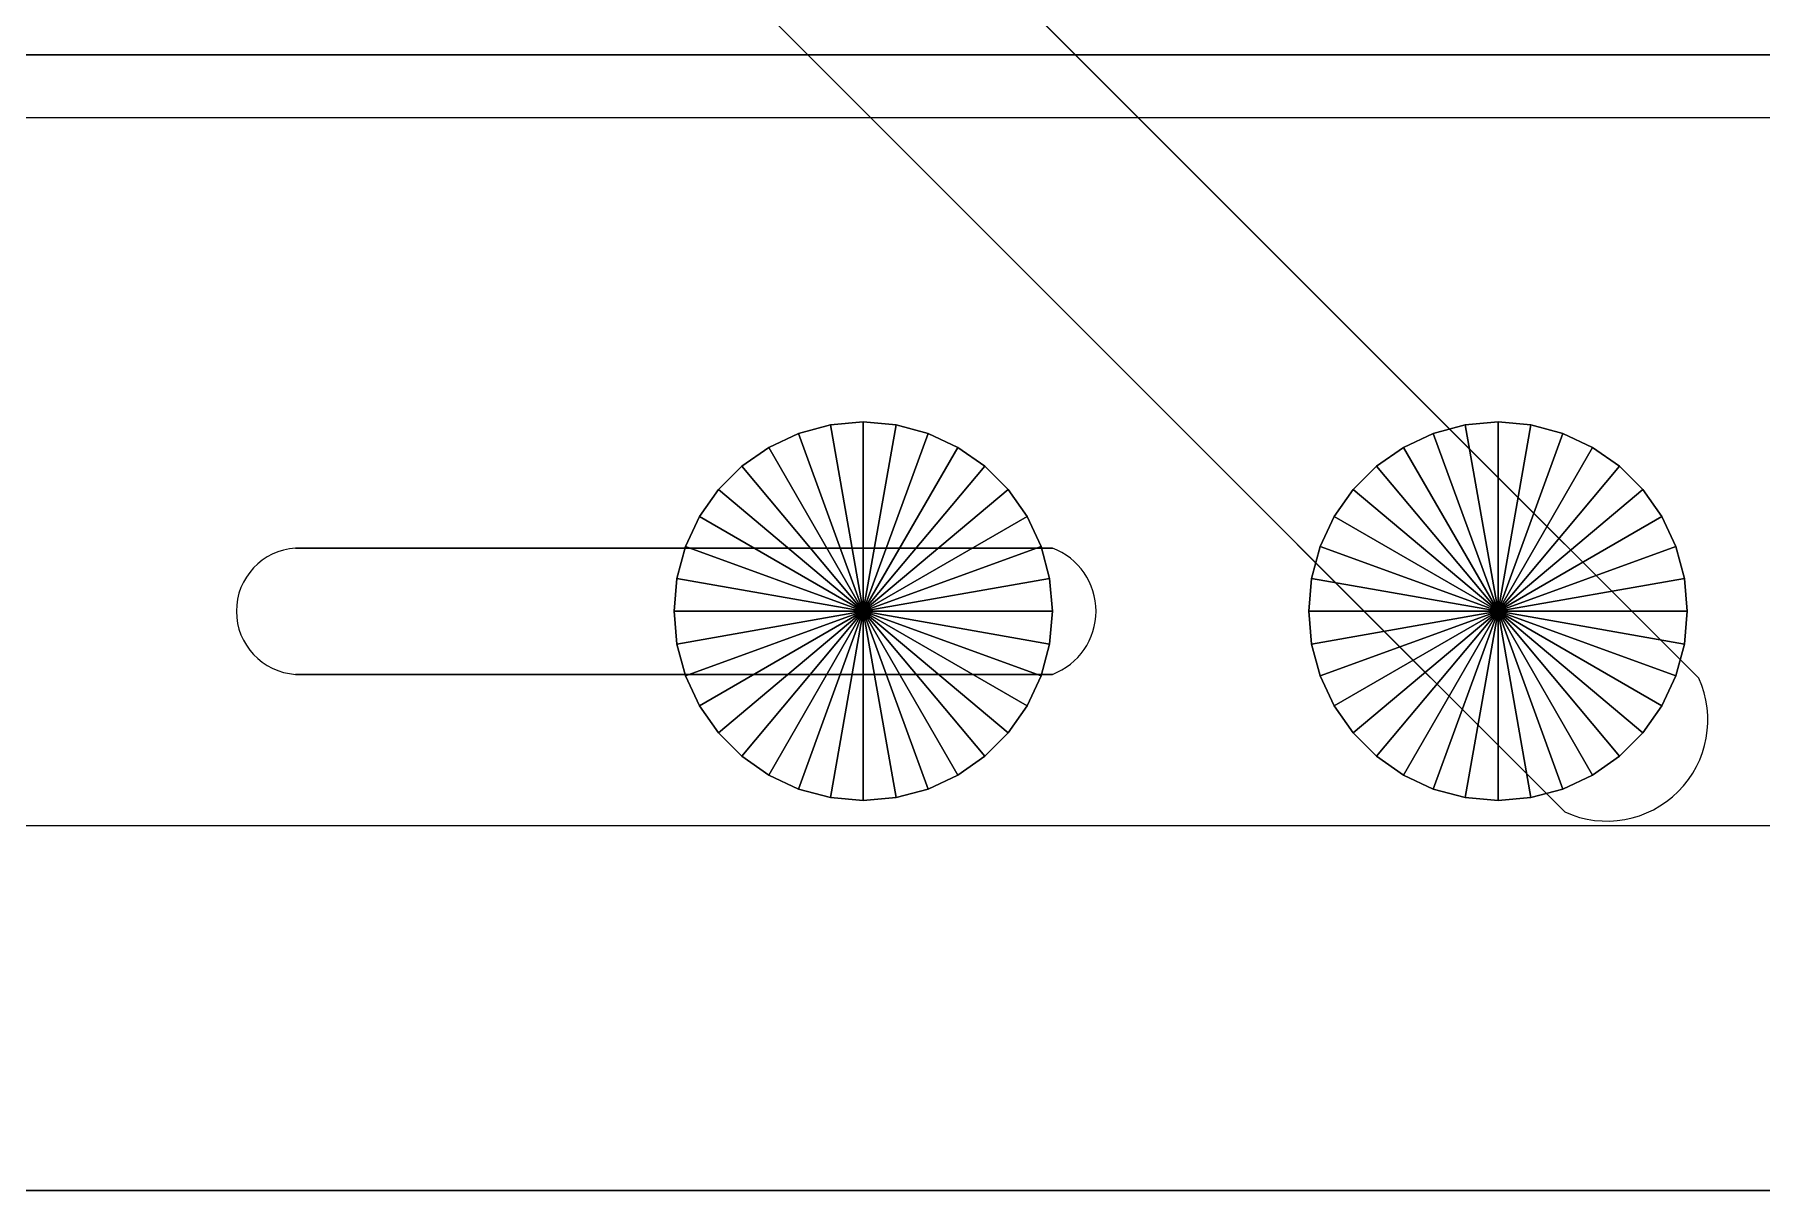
# Model space of a CAD drawing. Header units: inches. Extents: x -7543 to -822, y 102837 to 190349.
# Drawn here: x -833.713533 to -833.710055, y 102837.128684 to 102837.131011 of the extents above; entities that cross this region are included whole.
import ezdxf

# ---------------------------------------------------------------- set-up
doc = ezdxf.new("R2010")
doc.units = ezdxf.units.IN
doc.header["$MEASUREMENT"] = 0
doc.layers.add('ICOL', color=55, linetype='Continuous', lineweight=25)
doc.layers.add('TEFRİŞ', color=7, linetype='Continuous', lineweight=25, true_color=0x78462c)

msp = doc.modelspace()

# ---------------------------------------------------------------- linework, layer by layer
at = {"layer": 'ICOL'}
msp.add_line((-833.7362611954874, 102837.129418681), (-833.6672611994156, 102837.129418681), dxfattribs=at)
at = {"layer": 'TEFRİŞ'}
msp.add_line((-833.7076137958289, 102837.1308429998, -0.004190999999999999), (-833.7135497958288, 102837.1308429998, -0.004190999999999999), dxfattribs=at)
for centre, radius, start, end in [((-833.7129988951997, 102837.1298499999, 0.0007620000000000005), 0.0001272455105001902, 93.55976462514752, 266.4402353748525), ((-833.7115308446253, 102837.1298499999, 0.0007620000000000005), 0.0001357854441317281, 290.7234838992994, 69.27651610070058), ((-833.710366724552, 102837.1296309286, 0.0005079999999999999), 0.0002033753728859917, 245.4898187051874, 24.51018132442281)]:
    msp.add_arc(centre, radius, start, end, dxfattribs=at)
for points in [[(-833.7105408958289, 102837.1300744999, 0.00127), (-833.7103612958289, 102837.1298948999, 0.000889), (-833.7131900758288, 102837.1327236799, 0.000889), (-833.7131900758288, 102837.1327236799, 0.00127)], [(-833.7108102958289, 102837.1298050999, 0.00127), (-833.7106306958289, 102837.1296254999, 0.000889), (-833.7134594758289, 102837.1324542799, 0.000889), (-833.7134594758289, 102837.1324542799, 0.00127)], [(-833.7135497958288, 102837.1309699999, -0.004190999999999999), (-833.7076137958289, 102837.1309699999, -0.004190999999999999), (-833.7076137958289, 102837.1309699999, -0.000127000000000001), (-833.7135497958288, 102837.1309699999, -0.000127000000000001)], [(-833.7103612958289, 102837.1298948999, 0.000889), (-833.7107204958289, 102837.1302541199, 0.000889), (-833.7107204958289, 102837.1302541199, 0.0005079999999999999), (-833.7101816758288, 102837.1297152999, 0.0005079999999999999)], [(-833.7119940958289, 102837.1302080199), (-833.7119299558289, 102837.1302252199), (-833.7119299558289, 102837.1302252199, 0.0005079999999999999), (-833.7119940958289, 102837.1302080199, 0.0005079999999999999)], [(-833.7118637958289, 102837.1298499999), (-833.7119940958289, 102837.1302080199), (-833.7119299558289, 102837.1302252199), (-833.7118637958289, 102837.1298499999)], [(-833.7118637958289, 102837.1298499999, 0.0005079999999999999), (-833.7119940958289, 102837.1302080199, 0.0005079999999999999), (-833.7119299558289, 102837.1302252199, 0.0005079999999999999), (-833.7118637958289, 102837.1298499999, 0.0005079999999999999)], [(-833.7119299558289, 102837.1302252199), (-833.7118637958289, 102837.1302309999), (-833.7118637958289, 102837.1302309999, 0.0005079999999999999), (-833.7119299558289, 102837.1302252199, 0.0005079999999999999)], [(-833.7118637958289, 102837.1298499999), (-833.7119299558289, 102837.1302252199), (-833.7118637958289, 102837.1302309999), (-833.7118637958289, 102837.1298499999)], [(-833.7118637958289, 102837.1298499999, 0.0005079999999999999), (-833.7119299558289, 102837.1302252199, 0.0005079999999999999), (-833.7118637958289, 102837.1302309999, 0.0005079999999999999), (-833.7118637958289, 102837.1298499999, 0.0005079999999999999)], [(-833.7118637958289, 102837.1302309999), (-833.7117976358289, 102837.1302252199), (-833.7117976358289, 102837.1302252199, 0.0005079999999999999), (-833.7118637958289, 102837.1302309999, 0.0005079999999999999)], [(-833.7118637958289, 102837.1298499999), (-833.7118637958289, 102837.1302309999), (-833.7117976358289, 102837.1302252199), (-833.7118637958289, 102837.1298499999)], [(-833.7118637958289, 102837.1298499999, 0.0005079999999999999), (-833.7118637958289, 102837.1302309999, 0.0005079999999999999), (-833.7117976358289, 102837.1302252199, 0.0005079999999999999), (-833.7118637958289, 102837.1298499999, 0.0005079999999999999)], [(-833.7118637958289, 102837.1298499999), (-833.7117976358289, 102837.1302252199), (-833.7117334958289, 102837.1302080199), (-833.7118637958289, 102837.1298499999)], [(-833.7118637958289, 102837.1298499999, 0.0005079999999999999), (-833.7117976358289, 102837.1302252199, 0.0005079999999999999), (-833.7117334958289, 102837.1302080199, 0.0005079999999999999), (-833.7118637958289, 102837.1298499999, 0.0005079999999999999)], [(-833.7117976358289, 102837.1302252199), (-833.7117334958289, 102837.1302080199), (-833.7117334958289, 102837.1302080199, 0.0005079999999999999), (-833.7117976358289, 102837.1302252199, 0.0005079999999999999)], [(-833.710716095829, 102837.1302080199), (-833.7106519558289, 102837.1302252199), (-833.7106519558289, 102837.1302252199, 0.0005079999999999999), (-833.710716095829, 102837.1302080199, 0.0005079999999999999)], [(-833.7105857958289, 102837.1298499999), (-833.710716095829, 102837.1302080199), (-833.7106519558289, 102837.1302252199), (-833.7105857958289, 102837.1298499999)], [(-833.7105857958289, 102837.1298499999, 0.0005079999999999999), (-833.710716095829, 102837.1302080199, 0.0005079999999999999), (-833.7106519558289, 102837.1302252199, 0.0005079999999999999), (-833.7105857958289, 102837.1298499999, 0.0005079999999999999)], [(-833.7106519558289, 102837.1302252199), (-833.7105857958289, 102837.1302309999), (-833.7105857958289, 102837.1302309999, 0.0005079999999999999), (-833.7106519558289, 102837.1302252199, 0.0005079999999999999)], [(-833.7105857958289, 102837.1298499999), (-833.7106519558289, 102837.1302252199), (-833.7105857958289, 102837.1302309999), (-833.7105857958289, 102837.1298499999)], [(-833.7105857958289, 102837.1298499999, 0.0005079999999999999), (-833.7106519558289, 102837.1302252199, 0.0005079999999999999), (-833.7105857958289, 102837.1302309999, 0.0005079999999999999), (-833.7105857958289, 102837.1298499999, 0.0005079999999999999)], [(-833.7105857958289, 102837.1302309999), (-833.7105196358289, 102837.1302252199), (-833.7105196358289, 102837.1302252199, 0.0005079999999999999), (-833.7105857958289, 102837.1302309999, 0.0005079999999999999)], [(-833.7105857958289, 102837.1298499999), (-833.7105857958289, 102837.1302309999), (-833.7105196358289, 102837.1302252199), (-833.7105857958289, 102837.1298499999)], [(-833.7105857958289, 102837.1298499999, 0.0005079999999999999), (-833.7105857958289, 102837.1302309999, 0.0005079999999999999), (-833.7105196358289, 102837.1302252199, 0.0005079999999999999), (-833.7105857958289, 102837.1298499999, 0.0005079999999999999)], [(-833.7105857958289, 102837.1298499999), (-833.7105196358289, 102837.1302252199), (-833.7104554958289, 102837.1302080199), (-833.7105857958289, 102837.1298499999)], [(-833.7105857958289, 102837.1298499999, 0.0005079999999999999), (-833.7105196358289, 102837.1302252199, 0.0005079999999999999), (-833.7104554958289, 102837.1302080199, 0.0005079999999999999), (-833.7105857958289, 102837.1298499999, 0.0005079999999999999)], [(-833.7105196358289, 102837.1302252199), (-833.7104554958289, 102837.1302080199), (-833.7104554958289, 102837.1302080199, 0.0005079999999999999), (-833.7105196358289, 102837.1302252199, 0.0005079999999999999)], [(-833.7120542958289, 102837.1301799599), (-833.7119940958289, 102837.1302080199), (-833.7119940958289, 102837.1302080199, 0.0005079999999999999), (-833.7120542958289, 102837.1301799599, 0.0005079999999999999)], [(-833.7118637958289, 102837.1298499999), (-833.7120542958289, 102837.1301799599), (-833.7119940958289, 102837.1302080199), (-833.7118637958289, 102837.1298499999)], [(-833.7118637958289, 102837.1298499999, 0.0005079999999999999), (-833.7120542958289, 102837.1301799599, 0.0005079999999999999), (-833.7119940958289, 102837.1302080199, 0.0005079999999999999), (-833.7118637958289, 102837.1298499999, 0.0005079999999999999)], [(-833.7118637958289, 102837.1298499999), (-833.7117334958289, 102837.1302080199), (-833.7116732958289, 102837.1301799599), (-833.7118637958289, 102837.1298499999)], [(-833.7118637958289, 102837.1298499999, 0.0005079999999999999), (-833.7117334958289, 102837.1302080199, 0.0005079999999999999), (-833.7116732958289, 102837.1301799599, 0.0005079999999999999), (-833.7118637958289, 102837.1298499999, 0.0005079999999999999)], [(-833.7117334958289, 102837.1302080199), (-833.7116732958289, 102837.1301799599), (-833.7116732958289, 102837.1301799599, 0.0005079999999999999), (-833.7117334958289, 102837.1302080199, 0.0005079999999999999)], [(-833.7107762958289, 102837.1301799599), (-833.710716095829, 102837.1302080199), (-833.710716095829, 102837.1302080199, 0.0005079999999999999), (-833.7107762958289, 102837.1301799599, 0.0005079999999999999)], [(-833.7105857958289, 102837.1298499999), (-833.7107762958289, 102837.1301799599), (-833.710716095829, 102837.1302080199), (-833.7105857958289, 102837.1298499999)], [(-833.7105857958289, 102837.1298499999, 0.0005079999999999999), (-833.7107762958289, 102837.1301799599, 0.0005079999999999999), (-833.710716095829, 102837.1302080199, 0.0005079999999999999), (-833.7105857958289, 102837.1298499999, 0.0005079999999999999)], [(-833.7105857958289, 102837.1298499999), (-833.7104554958289, 102837.1302080199), (-833.7103952958289, 102837.1301799599), (-833.7105857958289, 102837.1298499999)], [(-833.7105857958289, 102837.1298499999, 0.0005079999999999999), (-833.7104554958289, 102837.1302080199, 0.0005079999999999999), (-833.7103952958289, 102837.1301799599, 0.0005079999999999999), (-833.7105857958289, 102837.1298499999, 0.0005079999999999999)], [(-833.7104554958289, 102837.1302080199), (-833.7103952958289, 102837.1301799599), (-833.7103952958289, 102837.1301799599, 0.0005079999999999999), (-833.7104554958289, 102837.1302080199, 0.0005079999999999999)], [(-833.7121086958289, 102837.1301418599), (-833.7120542958289, 102837.1301799599), (-833.7120542958289, 102837.1301799599, 0.0005079999999999999), (-833.7121086958289, 102837.1301418599, 0.0005079999999999999)], [(-833.7118637958289, 102837.1298499999), (-833.7121086958289, 102837.1301418599), (-833.7120542958289, 102837.1301799599), (-833.7118637958289, 102837.1298499999)], [(-833.7118637958289, 102837.1298499999, 0.0005079999999999999), (-833.7121086958289, 102837.1301418599, 0.0005079999999999999), (-833.7120542958289, 102837.1301799599, 0.0005079999999999999), (-833.7118637958289, 102837.1298499999, 0.0005079999999999999)], [(-833.7118637958289, 102837.1298499999), (-833.7116732958289, 102837.1301799599), (-833.7116188958289, 102837.1301418599), (-833.7118637958289, 102837.1298499999)], [(-833.7118637958289, 102837.1298499999, 0.0005079999999999999), (-833.7116732958289, 102837.1301799599, 0.0005079999999999999), (-833.7116188958289, 102837.1301418599, 0.0005079999999999999), (-833.7118637958289, 102837.1298499999, 0.0005079999999999999)], [(-833.7116732958289, 102837.1301799599), (-833.7116188958289, 102837.1301418599), (-833.7116188958289, 102837.1301418599, 0.0005079999999999999), (-833.7116732958289, 102837.1301799599, 0.0005079999999999999)], [(-833.7108306958289, 102837.1301418599), (-833.7107762958289, 102837.1301799599), (-833.7107762958289, 102837.1301799599, 0.0005079999999999999), (-833.7108306958289, 102837.1301418599, 0.0005079999999999999)], [(-833.7105857958289, 102837.1298499999), (-833.7108306958289, 102837.1301418599), (-833.7107762958289, 102837.1301799599), (-833.7105857958289, 102837.1298499999)], [(-833.7105857958289, 102837.1298499999, 0.0005079999999999999), (-833.7108306958289, 102837.1301418599, 0.0005079999999999999), (-833.7107762958289, 102837.1301799599, 0.0005079999999999999), (-833.7105857958289, 102837.1298499999, 0.0005079999999999999)], [(-833.7105857958289, 102837.1298499999), (-833.7103952958289, 102837.1301799599), (-833.710340895829, 102837.1301418599), (-833.7105857958289, 102837.1298499999)], [(-833.7105857958289, 102837.1298499999, 0.0005079999999999999), (-833.7103952958289, 102837.1301799599, 0.0005079999999999999), (-833.710340895829, 102837.1301418599, 0.0005079999999999999), (-833.7105857958289, 102837.1298499999, 0.0005079999999999999)], [(-833.7103952958289, 102837.1301799599), (-833.710340895829, 102837.1301418599), (-833.710340895829, 102837.1301418599, 0.0005079999999999999), (-833.7103952958289, 102837.1301799599, 0.0005079999999999999)], [(-833.7121556558288, 102837.1300948999), (-833.7121086958289, 102837.1301418599), (-833.7121086958289, 102837.1301418599, 0.0005079999999999999), (-833.7121556558288, 102837.1300948999, 0.0005079999999999999)], [(-833.7118637958289, 102837.1298499999), (-833.7121556558288, 102837.1300948999), (-833.7121086958289, 102837.1301418599), (-833.7118637958289, 102837.1298499999)], [(-833.7118637958289, 102837.1298499999, 0.0005079999999999999), (-833.7121556558288, 102837.1300948999, 0.0005079999999999999), (-833.7121086958289, 102837.1301418599, 0.0005079999999999999), (-833.7118637958289, 102837.1298499999, 0.0005079999999999999)], [(-833.7118637958289, 102837.1298499999), (-833.7116188958289, 102837.1301418599), (-833.7115719358289, 102837.1300948999), (-833.7118637958289, 102837.1298499999)], [(-833.7118637958289, 102837.1298499999, 0.0005079999999999999), (-833.7116188958289, 102837.1301418599, 0.0005079999999999999), (-833.7115719358289, 102837.1300948999, 0.0005079999999999999), (-833.7118637958289, 102837.1298499999, 0.0005079999999999999)], [(-833.7116188958289, 102837.1301418599), (-833.7115719358289, 102837.1300948999), (-833.7115719358289, 102837.1300948999, 0.0005079999999999999), (-833.7116188958289, 102837.1301418599, 0.0005079999999999999)], [(-833.7108776558289, 102837.1300948999), (-833.7108306958289, 102837.1301418599), (-833.7108306958289, 102837.1301418599, 0.0005079999999999999), (-833.7108776558289, 102837.1300948999, 0.0005079999999999999)], [(-833.7105857958289, 102837.1298499999), (-833.7108776558289, 102837.1300948999), (-833.7108306958289, 102837.1301418599), (-833.7105857958289, 102837.1298499999)], [(-833.7105857958289, 102837.1298499999, 0.0005079999999999999), (-833.7108776558289, 102837.1300948999, 0.0005079999999999999), (-833.7108306958289, 102837.1301418599, 0.0005079999999999999), (-833.7105857958289, 102837.1298499999, 0.0005079999999999999)], [(-833.7105857958289, 102837.1298499999), (-833.710340895829, 102837.1301418599), (-833.7102939358289, 102837.1300948999), (-833.7105857958289, 102837.1298499999)], [(-833.7105857958289, 102837.1298499999, 0.0005079999999999999), (-833.710340895829, 102837.1301418599, 0.0005079999999999999), (-833.7102939358289, 102837.1300948999, 0.0005079999999999999), (-833.7105857958289, 102837.1298499999, 0.0005079999999999999)], [(-833.710340895829, 102837.1301418599), (-833.7102939358289, 102837.1300948999), (-833.7102939358289, 102837.1300948999, 0.0005079999999999999), (-833.710340895829, 102837.1301418599, 0.0005079999999999999)], [(-833.7121937558289, 102837.1300404998), (-833.7121556558288, 102837.1300948999), (-833.7121556558288, 102837.1300948999, 0.0005079999999999999), (-833.7121937558289, 102837.1300404998, 0.0005079999999999999)], [(-833.7118637958289, 102837.1298499999), (-833.7121937558289, 102837.1300404998), (-833.7121556558288, 102837.1300948999), (-833.7118637958289, 102837.1298499999)], [(-833.7118637958289, 102837.1298499999, 0.0005079999999999999), (-833.7121937558289, 102837.1300404998, 0.0005079999999999999), (-833.7121556558288, 102837.1300948999, 0.0005079999999999999), (-833.7118637958289, 102837.1298499999, 0.0005079999999999999)], [(-833.7118637958289, 102837.1298499999), (-833.7115719358289, 102837.1300948999), (-833.711533835829, 102837.1300404998), (-833.7118637958289, 102837.1298499999)], [(-833.7118637958289, 102837.1298499999, 0.0005079999999999999), (-833.7115719358289, 102837.1300948999, 0.0005079999999999999), (-833.711533835829, 102837.1300404998, 0.0005079999999999999), (-833.7118637958289, 102837.1298499999, 0.0005079999999999999)], [(-833.7115719358289, 102837.1300948999), (-833.711533835829, 102837.1300404998), (-833.711533835829, 102837.1300404998, 0.0005079999999999999), (-833.7115719358289, 102837.1300948999, 0.0005079999999999999)], [(-833.7109157558289, 102837.1300404998), (-833.7108776558289, 102837.1300948999), (-833.7108776558289, 102837.1300948999, 0.0005079999999999999), (-833.7109157558289, 102837.1300404998, 0.0005079999999999999)], [(-833.7105857958289, 102837.1298499999), (-833.7109157558289, 102837.1300404998), (-833.7108776558289, 102837.1300948999), (-833.7105857958289, 102837.1298499999)], [(-833.7105857958289, 102837.1298499999, 0.0005079999999999999), (-833.7109157558289, 102837.1300404998, 0.0005079999999999999), (-833.7108776558289, 102837.1300948999, 0.0005079999999999999), (-833.7105857958289, 102837.1298499999, 0.0005079999999999999)], [(-833.7105857958289, 102837.1298499999), (-833.7102939358289, 102837.1300948999), (-833.7102558358289, 102837.1300404998), (-833.7105857958289, 102837.1298499999)], [(-833.7105857958289, 102837.1298499999, 0.0005079999999999999), (-833.7102939358289, 102837.1300948999, 0.0005079999999999999), (-833.7102558358289, 102837.1300404998, 0.0005079999999999999), (-833.7105857958289, 102837.1298499999, 0.0005079999999999999)], [(-833.7102939358289, 102837.1300948999), (-833.7102558358289, 102837.1300404998), (-833.7102558358289, 102837.1300404998, 0.0005079999999999999), (-833.7102939358289, 102837.1300948999, 0.0005079999999999999)], [(-833.7122218158289, 102837.1299802999), (-833.7121937558289, 102837.1300404998), (-833.7121937558289, 102837.1300404998, 0.0005079999999999999), (-833.7122218158289, 102837.1299802999, 0.0005079999999999999)], [(-833.7118637958289, 102837.1298499999), (-833.7122218158289, 102837.1299802999), (-833.7121937558289, 102837.1300404998), (-833.7118637958289, 102837.1298499999)], [(-833.7118637958289, 102837.1298499999, 0.0005079999999999999), (-833.7122218158289, 102837.1299802999, 0.0005079999999999999), (-833.7121937558289, 102837.1300404998, 0.0005079999999999999), (-833.7118637958289, 102837.1298499999, 0.0005079999999999999)], [(-833.7118637958289, 102837.1298499999), (-833.711533835829, 102837.1300404998), (-833.7115057758289, 102837.1299802999), (-833.7118637958289, 102837.1298499999)], [(-833.7118637958289, 102837.1298499999, 0.0005079999999999999), (-833.711533835829, 102837.1300404998, 0.0005079999999999999), (-833.7115057758289, 102837.1299802999, 0.0005079999999999999), (-833.7118637958289, 102837.1298499999, 0.0005079999999999999)], [(-833.711533835829, 102837.1300404998), (-833.7115057758289, 102837.1299802999), (-833.7115057758289, 102837.1299802999, 0.0005079999999999999), (-833.711533835829, 102837.1300404998, 0.0005079999999999999)], [(-833.7109438158288, 102837.1299802999), (-833.7109157558289, 102837.1300404998), (-833.7109157558289, 102837.1300404998, 0.0005079999999999999), (-833.7109438158288, 102837.1299802999, 0.0005079999999999999)], [(-833.7105857958289, 102837.1298499999), (-833.7109438158288, 102837.1299802999), (-833.7109157558289, 102837.1300404998), (-833.7105857958289, 102837.1298499999)], [(-833.7105857958289, 102837.1298499999, 0.0005079999999999999), (-833.7109438158288, 102837.1299802999, 0.0005079999999999999), (-833.7109157558289, 102837.1300404998, 0.0005079999999999999), (-833.7105857958289, 102837.1298499999, 0.0005079999999999999)], [(-833.7105857958289, 102837.1298499999), (-833.7102558358289, 102837.1300404998), (-833.7102277758289, 102837.1299802999), (-833.7105857958289, 102837.1298499999)], [(-833.7105857958289, 102837.1298499999, 0.0005079999999999999), (-833.7102558358289, 102837.1300404998, 0.0005079999999999999), (-833.7102277758289, 102837.1299802999, 0.0005079999999999999), (-833.7105857958289, 102837.1298499999, 0.0005079999999999999)], [(-833.7102558358289, 102837.1300404998), (-833.7102277758289, 102837.1299802999), (-833.7102277758289, 102837.1299802999, 0.0005079999999999999), (-833.7102558358289, 102837.1300404998, 0.0005079999999999999)], [(-833.713006795829, 102837.1299769999, 0.0007620000000000005), (-833.7114827958289, 102837.1299769999, 0.0007620000000000005), (-833.7114827958289, 102837.1299769999, 0.0005079999999999999), (-833.713006795829, 102837.1299769999, 0.0005079999999999999)], [(-833.7122390158289, 102837.1299161599), (-833.7122218158289, 102837.1299802999), (-833.7122218158289, 102837.1299802999, 0.0005079999999999999), (-833.7122390158289, 102837.1299161599, 0.0005079999999999999)], [(-833.7118637958289, 102837.1298499999), (-833.7122390158289, 102837.1299161599), (-833.7122218158289, 102837.1299802999), (-833.7118637958289, 102837.1298499999)], [(-833.7118637958289, 102837.1298499999, 0.0005079999999999999), (-833.7122390158289, 102837.1299161599, 0.0005079999999999999), (-833.7122218158289, 102837.1299802999, 0.0005079999999999999), (-833.7118637958289, 102837.1298499999, 0.0005079999999999999)], [(-833.7118637958289, 102837.1298499999), (-833.7115057758289, 102837.1299802999), (-833.7114885758289, 102837.1299161599), (-833.7118637958289, 102837.1298499999)], [(-833.7118637958289, 102837.1298499999, 0.0005079999999999999), (-833.7115057758289, 102837.1299802999, 0.0005079999999999999), (-833.7114885758289, 102837.1299161599, 0.0005079999999999999), (-833.7118637958289, 102837.1298499999, 0.0005079999999999999)], [(-833.7115057758289, 102837.1299802999), (-833.7114885758289, 102837.1299161599), (-833.7114885758289, 102837.1299161599, 0.0005079999999999999), (-833.7115057758289, 102837.1299802999, 0.0005079999999999999)], [(-833.7106306958289, 102837.1296254999, 0.000889), (-833.7109899158289, 102837.1299846999, 0.000889), (-833.7109899158289, 102837.1299846999, 0.0005079999999999999), (-833.7104510958288, 102837.1294458799, 0.0005079999999999999)], [(-833.7109610158288, 102837.1299161599), (-833.7109438158288, 102837.1299802999), (-833.7109438158288, 102837.1299802999, 0.0005079999999999999), (-833.7109610158288, 102837.1299161599, 0.0005079999999999999)], [(-833.7105857958289, 102837.1298499999), (-833.7109610158288, 102837.1299161599), (-833.7109438158288, 102837.1299802999), (-833.7105857958289, 102837.1298499999)], [(-833.7105857958289, 102837.1298499999, 0.0005079999999999999), (-833.7109610158288, 102837.1299161599, 0.0005079999999999999), (-833.7109438158288, 102837.1299802999, 0.0005079999999999999), (-833.7105857958289, 102837.1298499999, 0.0005079999999999999)], [(-833.7105857958289, 102837.1298499999), (-833.7102277758289, 102837.1299802999), (-833.7102105758289, 102837.1299161599), (-833.7105857958289, 102837.1298499999)], [(-833.7105857958289, 102837.1298499999, 0.0005079999999999999), (-833.7102277758289, 102837.1299802999, 0.0005079999999999999), (-833.7102105758289, 102837.1299161599, 0.0005079999999999999), (-833.7105857958289, 102837.1298499999, 0.0005079999999999999)], [(-833.7102277758289, 102837.1299802999), (-833.7102105758289, 102837.1299161599), (-833.7102105758289, 102837.1299161599, 0.0005079999999999999), (-833.7102277758289, 102837.1299802999, 0.0005079999999999999)], [(-833.7122447958288, 102837.1298499999), (-833.7122390158289, 102837.1299161599), (-833.7122390158289, 102837.1299161599, 0.0005079999999999999), (-833.7122447958288, 102837.1298499999, 0.0005079999999999999)], [(-833.7118637958289, 102837.1298499999), (-833.7122447958288, 102837.1298499999), (-833.7122390158289, 102837.1299161599), (-833.7118637958289, 102837.1298499999)], [(-833.7118637958289, 102837.1298499999, 0.0005079999999999999), (-833.7122447958288, 102837.1298499999, 0.0005079999999999999), (-833.7122390158289, 102837.1299161599, 0.0005079999999999999), (-833.7118637958289, 102837.1298499999, 0.0005079999999999999)], [(-833.7118637958289, 102837.1298499999), (-833.7114885758289, 102837.1299161599), (-833.7114827958289, 102837.1298499999), (-833.7118637958289, 102837.1298499999)], [(-833.7114885758289, 102837.1299161599), (-833.7114827958289, 102837.1298499999), (-833.7114827958289, 102837.1298499999, 0.0005079999999999999), (-833.7114885758289, 102837.1299161599, 0.0005079999999999999)], [(-833.7114885758289, 102837.1299161599), (-833.7114827958289, 102837.1298499999), (-833.7114827958289, 102837.1298499999, 0.0005079999999999999), (-833.7114885758289, 102837.1299161599, 0.0005079999999999999)], [(-833.7109667958289, 102837.1298499999), (-833.7109610158288, 102837.1299161599), (-833.7109610158288, 102837.1299161599, 0.0005079999999999999), (-833.7109667958289, 102837.1298499999, 0.0005079999999999999)], [(-833.7105857958289, 102837.1298499999), (-833.7109667958289, 102837.1298499999), (-833.7109610158288, 102837.1299161599), (-833.7105857958289, 102837.1298499999)], [(-833.7105857958289, 102837.1298499999, 0.0005079999999999999), (-833.7109667958289, 102837.1298499999, 0.0005079999999999999), (-833.7109610158288, 102837.1299161599, 0.0005079999999999999), (-833.7105857958289, 102837.1298499999, 0.0005079999999999999)], [(-833.7105857958289, 102837.1298499999), (-833.7102105758289, 102837.1299161599), (-833.7102047958289, 102837.1298499999), (-833.7105857958289, 102837.1298499999)], [(-833.7102105758289, 102837.1299161599), (-833.7102047958289, 102837.1298499999), (-833.7102047958289, 102837.1298499999, 0.0005079999999999999), (-833.7102105758289, 102837.1299161599, 0.0005079999999999999)], [(-833.7102105758289, 102837.1299161599), (-833.7102047958289, 102837.1298499999), (-833.7102047958289, 102837.1298499999, 0.0005079999999999999), (-833.7102105758289, 102837.1299161599, 0.0005079999999999999)], [(-833.7122390158289, 102837.1297838399), (-833.7122447958288, 102837.1298499999), (-833.7122447958288, 102837.1298499999, 0.0005079999999999999), (-833.7122390158289, 102837.1297838399, 0.0005079999999999999)], [(-833.7118637958289, 102837.1298499999), (-833.7122390158289, 102837.1297838399), (-833.7122447958288, 102837.1298499999), (-833.7118637958289, 102837.1298499999)], [(-833.7118637958289, 102837.1298499999, 0.0005079999999999999), (-833.7122390158289, 102837.1297838399, 0.0005079999999999999), (-833.7122447958288, 102837.1298499999, 0.0005079999999999999), (-833.7118637958289, 102837.1298499999, 0.0005079999999999999)], [(-833.7118637958289, 102837.1298499999), (-833.7122218158289, 102837.1297196998), (-833.7122390158289, 102837.1297838399), (-833.7118637958289, 102837.1298499999)], [(-833.7118637958289, 102837.1298499999, 0.0005079999999999999), (-833.7122218158289, 102837.1297196998, 0.0005079999999999999), (-833.7122390158289, 102837.1297838399, 0.0005079999999999999), (-833.7118637958289, 102837.1298499999, 0.0005079999999999999)], [(-833.7118637958289, 102837.1298499999), (-833.7121937558289, 102837.1296594999), (-833.7122218158289, 102837.1297196998), (-833.7118637958289, 102837.1298499999)], [(-833.7118637958289, 102837.1298499999, 0.0005079999999999999), (-833.7121937558289, 102837.1296594999, 0.0005079999999999999), (-833.7122218158289, 102837.1297196998, 0.0005079999999999999), (-833.7118637958289, 102837.1298499999, 0.0005079999999999999)], [(-833.7118637958289, 102837.1298499999), (-833.7121556558288, 102837.1296050998), (-833.7121937558289, 102837.1296594999), (-833.7118637958289, 102837.1298499999)], [(-833.7118637958289, 102837.1298499999, 0.0005079999999999999), (-833.7121556558288, 102837.1296050998, 0.0005079999999999999), (-833.7121937558289, 102837.1296594999, 0.0005079999999999999), (-833.7118637958289, 102837.1298499999, 0.0005079999999999999)], [(-833.7118637958289, 102837.1298499999), (-833.7121086958289, 102837.1295581399), (-833.7121556558288, 102837.1296050998), (-833.7118637958289, 102837.1298499999)], [(-833.7118637958289, 102837.1298499999, 0.0005079999999999999), (-833.7121086958289, 102837.1295581399, 0.0005079999999999999), (-833.7121556558288, 102837.1296050998, 0.0005079999999999999), (-833.7118637958289, 102837.1298499999, 0.0005079999999999999)], [(-833.7118637958289, 102837.1298499999), (-833.7120542958289, 102837.1295200399), (-833.7121086958289, 102837.1295581399), (-833.7118637958289, 102837.1298499999)], [(-833.7118637958289, 102837.1298499999, 0.0005079999999999999), (-833.7120542958289, 102837.1295200399, 0.0005079999999999999), (-833.7121086958289, 102837.1295581399, 0.0005079999999999999), (-833.7118637958289, 102837.1298499999, 0.0005079999999999999)], [(-833.7118637958289, 102837.1298499999), (-833.7119940958289, 102837.1294919799), (-833.7120542958289, 102837.1295200399), (-833.7118637958289, 102837.1298499999)], [(-833.7118637958289, 102837.1298499999, 0.0005079999999999999), (-833.7119940958289, 102837.1294919799, 0.0005079999999999999), (-833.7120542958289, 102837.1295200399, 0.0005079999999999999), (-833.7118637958289, 102837.1298499999, 0.0005079999999999999)], [(-833.7118637958289, 102837.1298499999), (-833.7119299558289, 102837.1294747799), (-833.7119940958289, 102837.1294919799), (-833.7118637958289, 102837.1298499999)], [(-833.7118637958289, 102837.1298499999, 0.0005079999999999999), (-833.7119299558289, 102837.1294747799, 0.0005079999999999999), (-833.7119940958289, 102837.1294919799, 0.0005079999999999999), (-833.7118637958289, 102837.1298499999, 0.0005079999999999999)], [(-833.7118637958289, 102837.1298499999), (-833.7118637958289, 102837.1294689999), (-833.7119299558289, 102837.1294747799), (-833.7118637958289, 102837.1298499999)], [(-833.7118637958289, 102837.1298499999, 0.0005079999999999999), (-833.7118637958289, 102837.1294689999, 0.0005079999999999999), (-833.7119299558289, 102837.1294747799, 0.0005079999999999999), (-833.7118637958289, 102837.1298499999, 0.0005079999999999999)], [(-833.7118637958289, 102837.1298499999), (-833.7114827958289, 102837.1298499999), (-833.7114885758289, 102837.1297838399), (-833.7118637958289, 102837.1298499999)], [(-833.7118637958289, 102837.1298499999, 0.0005079999999999999), (-833.7114827958289, 102837.1298499999, 0.0005079999999999999), (-833.7114885758289, 102837.1297838399, 0.0005079999999999999), (-833.7118637958289, 102837.1298499999, 0.0005079999999999999)], [(-833.7118637958289, 102837.1298499999), (-833.7114885758289, 102837.1297838399), (-833.7115057758289, 102837.1297196998), (-833.7118637958289, 102837.1298499999)], [(-833.7118637958289, 102837.1298499999, 0.0005079999999999999), (-833.7114885758289, 102837.1297838399, 0.0005079999999999999), (-833.7115057758289, 102837.1297196998, 0.0005079999999999999), (-833.7118637958289, 102837.1298499999, 0.0005079999999999999)], [(-833.7118637958289, 102837.1298499999), (-833.7115057758289, 102837.1297196998), (-833.711533835829, 102837.1296594999), (-833.7118637958289, 102837.1298499999)], [(-833.7118637958289, 102837.1298499999, 0.0005079999999999999), (-833.7115057758289, 102837.1297196998, 0.0005079999999999999), (-833.711533835829, 102837.1296594999, 0.0005079999999999999), (-833.7118637958289, 102837.1298499999, 0.0005079999999999999)], [(-833.7118637958289, 102837.1298499999), (-833.711533835829, 102837.1296594999), (-833.7115719358289, 102837.1296050998), (-833.7118637958289, 102837.1298499999)], [(-833.7118637958289, 102837.1298499999, 0.0005079999999999999), (-833.711533835829, 102837.1296594999, 0.0005079999999999999), (-833.7115719358289, 102837.1296050998, 0.0005079999999999999), (-833.7118637958289, 102837.1298499999, 0.0005079999999999999)], [(-833.7118637958289, 102837.1298499999), (-833.7115719358289, 102837.1296050998), (-833.7116188958289, 102837.1295581399), (-833.7118637958289, 102837.1298499999)], [(-833.7118637958289, 102837.1298499999, 0.0005079999999999999), (-833.7115719358289, 102837.1296050998, 0.0005079999999999999), (-833.7116188958289, 102837.1295581399, 0.0005079999999999999), (-833.7118637958289, 102837.1298499999, 0.0005079999999999999)], [(-833.7118637958289, 102837.1298499999), (-833.7116188958289, 102837.1295581399), (-833.7116732958289, 102837.1295200399), (-833.7118637958289, 102837.1298499999)], [(-833.7118637958289, 102837.1298499999, 0.0005079999999999999), (-833.7116188958289, 102837.1295581399, 0.0005079999999999999), (-833.7116732958289, 102837.1295200399, 0.0005079999999999999), (-833.7118637958289, 102837.1298499999, 0.0005079999999999999)], [(-833.7118637958289, 102837.1298499999), (-833.7116732958289, 102837.1295200399), (-833.7117334958289, 102837.1294919799), (-833.7118637958289, 102837.1298499999)], [(-833.7118637958289, 102837.1298499999, 0.0005079999999999999), (-833.7116732958289, 102837.1295200399, 0.0005079999999999999), (-833.7117334958289, 102837.1294919799, 0.0005079999999999999), (-833.7118637958289, 102837.1298499999, 0.0005079999999999999)], [(-833.7118637958289, 102837.1298499999), (-833.7117334958289, 102837.1294919799), (-833.7117976358289, 102837.1294747799), (-833.7118637958289, 102837.1298499999)], [(-833.7118637958289, 102837.1298499999, 0.0005079999999999999), (-833.7117334958289, 102837.1294919799, 0.0005079999999999999), (-833.7117976358289, 102837.1294747799, 0.0005079999999999999), (-833.7118637958289, 102837.1298499999, 0.0005079999999999999)], [(-833.7118637958289, 102837.1298499999), (-833.7117976358289, 102837.1294747799), (-833.7118637958289, 102837.1294689999), (-833.7118637958289, 102837.1298499999)], [(-833.7118637958289, 102837.1298499999, 0.0005079999999999999), (-833.7117976358289, 102837.1294747799, 0.0005079999999999999), (-833.7118637958289, 102837.1294689999, 0.0005079999999999999), (-833.7118637958289, 102837.1298499999, 0.0005079999999999999)], [(-833.7114827958289, 102837.1298499999), (-833.7114885758289, 102837.1297838399), (-833.7114885758289, 102837.1297838399, 0.0005079999999999999), (-833.7114827958289, 102837.1298499999, 0.0005079999999999999)], [(-833.7109610158288, 102837.1297838399), (-833.7109667958289, 102837.1298499999), (-833.7109667958289, 102837.1298499999, 0.0005079999999999999), (-833.7109610158288, 102837.1297838399, 0.0005079999999999999)], [(-833.7105857958289, 102837.1298499999), (-833.7109610158288, 102837.1297838399), (-833.7109667958289, 102837.1298499999), (-833.7105857958289, 102837.1298499999)], [(-833.7105857958289, 102837.1298499999, 0.0005079999999999999), (-833.7109610158288, 102837.1297838399, 0.0005079999999999999), (-833.7109667958289, 102837.1298499999, 0.0005079999999999999), (-833.7105857958289, 102837.1298499999, 0.0005079999999999999)], [(-833.7105857958289, 102837.1298499999), (-833.7109438158288, 102837.1297196998), (-833.7109610158288, 102837.1297838399), (-833.7105857958289, 102837.1298499999)], [(-833.7105857958289, 102837.1298499999, 0.0005079999999999999), (-833.7109438158288, 102837.1297196998, 0.0005079999999999999), (-833.7109610158288, 102837.1297838399, 0.0005079999999999999), (-833.7105857958289, 102837.1298499999, 0.0005079999999999999)], [(-833.7105857958289, 102837.1298499999), (-833.7109157558289, 102837.1296594999), (-833.7109438158288, 102837.1297196998), (-833.7105857958289, 102837.1298499999)], [(-833.7105857958289, 102837.1298499999, 0.0005079999999999999), (-833.7109157558289, 102837.1296594999, 0.0005079999999999999), (-833.7109438158288, 102837.1297196998, 0.0005079999999999999), (-833.7105857958289, 102837.1298499999, 0.0005079999999999999)], [(-833.7105857958289, 102837.1298499999), (-833.7108776558289, 102837.1296050998), (-833.7109157558289, 102837.1296594999), (-833.7105857958289, 102837.1298499999)], [(-833.7105857958289, 102837.1298499999, 0.0005079999999999999), (-833.7108776558289, 102837.1296050998, 0.0005079999999999999), (-833.7109157558289, 102837.1296594999, 0.0005079999999999999), (-833.7105857958289, 102837.1298499999, 0.0005079999999999999)], [(-833.7105857958289, 102837.1298499999), (-833.7108306958289, 102837.1295581399), (-833.7108776558289, 102837.1296050998), (-833.7105857958289, 102837.1298499999)], [(-833.7105857958289, 102837.1298499999, 0.0005079999999999999), (-833.7108306958289, 102837.1295581399, 0.0005079999999999999), (-833.7108776558289, 102837.1296050998, 0.0005079999999999999), (-833.7105857958289, 102837.1298499999, 0.0005079999999999999)], [(-833.7105857958289, 102837.1298499999), (-833.7107762958289, 102837.1295200399), (-833.7108306958289, 102837.1295581399), (-833.7105857958289, 102837.1298499999)], [(-833.7105857958289, 102837.1298499999, 0.0005079999999999999), (-833.7107762958289, 102837.1295200399, 0.0005079999999999999), (-833.7108306958289, 102837.1295581399, 0.0005079999999999999), (-833.7105857958289, 102837.1298499999, 0.0005079999999999999)], [(-833.7105857958289, 102837.1298499999), (-833.710716095829, 102837.1294919799), (-833.7107762958289, 102837.1295200399), (-833.7105857958289, 102837.1298499999)], [(-833.7105857958289, 102837.1298499999, 0.0005079999999999999), (-833.710716095829, 102837.1294919799, 0.0005079999999999999), (-833.7107762958289, 102837.1295200399, 0.0005079999999999999), (-833.7105857958289, 102837.1298499999, 0.0005079999999999999)], [(-833.7105857958289, 102837.1298499999), (-833.7106519558289, 102837.1294747799), (-833.710716095829, 102837.1294919799), (-833.7105857958289, 102837.1298499999)], [(-833.7105857958289, 102837.1298499999, 0.0005079999999999999), (-833.7106519558289, 102837.1294747799, 0.0005079999999999999), (-833.710716095829, 102837.1294919799, 0.0005079999999999999), (-833.7105857958289, 102837.1298499999, 0.0005079999999999999)], [(-833.7105857958289, 102837.1298499999), (-833.7105857958289, 102837.1294689999), (-833.7106519558289, 102837.1294747799), (-833.7105857958289, 102837.1298499999)], [(-833.7105857958289, 102837.1298499999, 0.0005079999999999999), (-833.7105857958289, 102837.1294689999, 0.0005079999999999999), (-833.7106519558289, 102837.1294747799, 0.0005079999999999999), (-833.7105857958289, 102837.1298499999, 0.0005079999999999999)], [(-833.7105857958289, 102837.1298499999), (-833.7102047958289, 102837.1298499999), (-833.7102105758289, 102837.1297838399), (-833.7105857958289, 102837.1298499999)], [(-833.7105857958289, 102837.1298499999, 0.0005079999999999999), (-833.7102047958289, 102837.1298499999, 0.0005079999999999999), (-833.7102105758289, 102837.1297838399, 0.0005079999999999999), (-833.7105857958289, 102837.1298499999, 0.0005079999999999999)], [(-833.7105857958289, 102837.1298499999), (-833.7102105758289, 102837.1297838399), (-833.7102277758289, 102837.1297196998), (-833.7105857958289, 102837.1298499999)], [(-833.7105857958289, 102837.1298499999, 0.0005079999999999999), (-833.7102105758289, 102837.1297838399, 0.0005079999999999999), (-833.7102277758289, 102837.1297196998, 0.0005079999999999999), (-833.7105857958289, 102837.1298499999, 0.0005079999999999999)], [(-833.7105857958289, 102837.1298499999), (-833.7102277758289, 102837.1297196998), (-833.7102558358289, 102837.1296594999), (-833.7105857958289, 102837.1298499999)], [(-833.7105857958289, 102837.1298499999, 0.0005079999999999999), (-833.7102277758289, 102837.1297196998, 0.0005079999999999999), (-833.7102558358289, 102837.1296594999, 0.0005079999999999999), (-833.7105857958289, 102837.1298499999, 0.0005079999999999999)], [(-833.7105857958289, 102837.1298499999), (-833.7102558358289, 102837.1296594999), (-833.7102939358289, 102837.1296050998), (-833.7105857958289, 102837.1298499999)], [(-833.7105857958289, 102837.1298499999, 0.0005079999999999999), (-833.7102558358289, 102837.1296594999, 0.0005079999999999999), (-833.7102939358289, 102837.1296050998, 0.0005079999999999999), (-833.7105857958289, 102837.1298499999, 0.0005079999999999999)], [(-833.7105857958289, 102837.1298499999), (-833.7102939358289, 102837.1296050998), (-833.710340895829, 102837.1295581399), (-833.7105857958289, 102837.1298499999)], [(-833.7105857958289, 102837.1298499999, 0.0005079999999999999), (-833.7102939358289, 102837.1296050998, 0.0005079999999999999), (-833.710340895829, 102837.1295581399, 0.0005079999999999999), (-833.7105857958289, 102837.1298499999, 0.0005079999999999999)], [(-833.7105857958289, 102837.1298499999), (-833.710340895829, 102837.1295581399), (-833.7103952958289, 102837.1295200399), (-833.7105857958289, 102837.1298499999)], [(-833.7105857958289, 102837.1298499999, 0.0005079999999999999), (-833.710340895829, 102837.1295581399, 0.0005079999999999999), (-833.7103952958289, 102837.1295200399, 0.0005079999999999999), (-833.7105857958289, 102837.1298499999, 0.0005079999999999999)], [(-833.7105857958289, 102837.1298499999), (-833.7103952958289, 102837.1295200399), (-833.7104554958289, 102837.1294919799), (-833.7105857958289, 102837.1298499999)], [(-833.7105857958289, 102837.1298499999, 0.0005079999999999999), (-833.7103952958289, 102837.1295200399, 0.0005079999999999999), (-833.7104554958289, 102837.1294919799, 0.0005079999999999999), (-833.7105857958289, 102837.1298499999, 0.0005079999999999999)], [(-833.7105857958289, 102837.1298499999), (-833.7104554958289, 102837.1294919799), (-833.7105196358289, 102837.1294747799), (-833.7105857958289, 102837.1298499999)], [(-833.7105857958289, 102837.1298499999, 0.0005079999999999999), (-833.7104554958289, 102837.1294919799, 0.0005079999999999999), (-833.7105196358289, 102837.1294747799, 0.0005079999999999999), (-833.7105857958289, 102837.1298499999, 0.0005079999999999999)], [(-833.7105857958289, 102837.1298499999), (-833.7105196358289, 102837.1294747799), (-833.7105857958289, 102837.1294689999), (-833.7105857958289, 102837.1298499999)], [(-833.7105857958289, 102837.1298499999, 0.0005079999999999999), (-833.7105196358289, 102837.1294747799, 0.0005079999999999999), (-833.7105857958289, 102837.1294689999, 0.0005079999999999999), (-833.7105857958289, 102837.1298499999, 0.0005079999999999999)], [(-833.7102047958289, 102837.1298499999), (-833.7102105758289, 102837.1297838399), (-833.7102105758289, 102837.1297838399, 0.0005079999999999999), (-833.7102047958289, 102837.1298499999, 0.0005079999999999999)], [(-833.7122218158289, 102837.1297196998), (-833.7122390158289, 102837.1297838399), (-833.7122390158289, 102837.1297838399, 0.0005079999999999999), (-833.7122218158289, 102837.1297196998, 0.0005079999999999999)], [(-833.7114885758289, 102837.1297838399), (-833.7115057758289, 102837.1297196998), (-833.7115057758289, 102837.1297196998, 0.0005079999999999999), (-833.7114885758289, 102837.1297838399, 0.0005079999999999999)], [(-833.7109438158288, 102837.1297196998), (-833.7109610158288, 102837.1297838399), (-833.7109610158288, 102837.1297838399, 0.0005079999999999999), (-833.7109438158288, 102837.1297196998, 0.0005079999999999999)], [(-833.7102105758289, 102837.1297838399), (-833.7102277758289, 102837.1297196998), (-833.7102277758289, 102837.1297196998, 0.0005079999999999999), (-833.7102105758289, 102837.1297838399, 0.0005079999999999999)], [(-833.713006795829, 102837.1297229999, 0.0007620000000000005), (-833.7114827958289, 102837.1297229999, 0.0007620000000000005), (-833.7114827958289, 102837.1297229999, 0.0005079999999999999), (-833.713006795829, 102837.1297229999, 0.0005079999999999999)], [(-833.7121937558289, 102837.1296594999), (-833.7122218158289, 102837.1297196998), (-833.7122218158289, 102837.1297196998, 0.0005079999999999999), (-833.7121937558289, 102837.1296594999, 0.0005079999999999999)], [(-833.7115057758289, 102837.1297196998), (-833.711533835829, 102837.1296594999), (-833.711533835829, 102837.1296594999, 0.0005079999999999999), (-833.7115057758289, 102837.1297196998, 0.0005079999999999999)], [(-833.7109157558289, 102837.1296594999), (-833.7109438158288, 102837.1297196998), (-833.7109438158288, 102837.1297196998, 0.0005079999999999999), (-833.7109157558289, 102837.1296594999, 0.0005079999999999999)], [(-833.7102277758289, 102837.1297196998), (-833.7102558358289, 102837.1296594999), (-833.7102558358289, 102837.1296594999, 0.0005079999999999999), (-833.7102277758289, 102837.1297196998, 0.0005079999999999999)], [(-833.7121556558288, 102837.1296050998), (-833.7121937558289, 102837.1296594999), (-833.7121937558289, 102837.1296594999, 0.0005079999999999999), (-833.7121556558288, 102837.1296050998, 0.0005079999999999999)], [(-833.711533835829, 102837.1296594999), (-833.7115719358289, 102837.1296050998), (-833.7115719358289, 102837.1296050998, 0.0005079999999999999), (-833.711533835829, 102837.1296594999, 0.0005079999999999999)], [(-833.7108776558289, 102837.1296050998), (-833.7109157558289, 102837.1296594999), (-833.7109157558289, 102837.1296594999, 0.0005079999999999999), (-833.7108776558289, 102837.1296050998, 0.0005079999999999999)], [(-833.7102558358289, 102837.1296594999), (-833.7102939358289, 102837.1296050998), (-833.7102939358289, 102837.1296050998, 0.0005079999999999999), (-833.7102558358289, 102837.1296594999, 0.0005079999999999999)], [(-833.7121086958289, 102837.1295581399), (-833.7121556558288, 102837.1296050998), (-833.7121556558288, 102837.1296050998, 0.0005079999999999999), (-833.7121086958289, 102837.1295581399, 0.0005079999999999999)], [(-833.7115719358289, 102837.1296050998), (-833.7116188958289, 102837.1295581399), (-833.7116188958289, 102837.1295581399, 0.0005079999999999999), (-833.7115719358289, 102837.1296050998, 0.0005079999999999999)], [(-833.7108306958289, 102837.1295581399), (-833.7108776558289, 102837.1296050998), (-833.7108776558289, 102837.1296050998, 0.0005079999999999999), (-833.7108306958289, 102837.1295581399, 0.0005079999999999999)], [(-833.7102939358289, 102837.1296050998), (-833.710340895829, 102837.1295581399), (-833.710340895829, 102837.1295581399, 0.0005079999999999999), (-833.7102939358289, 102837.1296050998, 0.0005079999999999999)], [(-833.7120542958289, 102837.1295200399), (-833.7121086958289, 102837.1295581399), (-833.7121086958289, 102837.1295581399, 0.0005079999999999999), (-833.7120542958289, 102837.1295200399, 0.0005079999999999999)], [(-833.7116188958289, 102837.1295581399), (-833.7116732958289, 102837.1295200399), (-833.7116732958289, 102837.1295200399, 0.0005079999999999999), (-833.7116188958289, 102837.1295581399, 0.0005079999999999999)], [(-833.7107762958289, 102837.1295200399), (-833.7108306958289, 102837.1295581399), (-833.7108306958289, 102837.1295581399, 0.0005079999999999999), (-833.7107762958289, 102837.1295200399, 0.0005079999999999999)], [(-833.710340895829, 102837.1295581399), (-833.7103952958289, 102837.1295200399), (-833.7103952958289, 102837.1295200399, 0.0005079999999999999), (-833.710340895829, 102837.1295581399, 0.0005079999999999999)], [(-833.7119940958289, 102837.1294919799), (-833.7120542958289, 102837.1295200399), (-833.7120542958289, 102837.1295200399, 0.0005079999999999999), (-833.7119940958289, 102837.1294919799, 0.0005079999999999999)], [(-833.7119299558289, 102837.1294747799), (-833.7119940958289, 102837.1294919799), (-833.7119940958289, 102837.1294919799, 0.0005079999999999999), (-833.7119299558289, 102837.1294747799, 0.0005079999999999999)], [(-833.7117334958289, 102837.1294919799), (-833.7117976358289, 102837.1294747799), (-833.7117976358289, 102837.1294747799, 0.0005079999999999999), (-833.7117334958289, 102837.1294919799, 0.0005079999999999999)], [(-833.7116732958289, 102837.1295200399), (-833.7117334958289, 102837.1294919799), (-833.7117334958289, 102837.1294919799, 0.0005079999999999999), (-833.7116732958289, 102837.1295200399, 0.0005079999999999999)], [(-833.710716095829, 102837.1294919799), (-833.7107762958289, 102837.1295200399), (-833.7107762958289, 102837.1295200399, 0.0005079999999999999), (-833.710716095829, 102837.1294919799, 0.0005079999999999999)], [(-833.7106519558289, 102837.1294747799), (-833.710716095829, 102837.1294919799), (-833.710716095829, 102837.1294919799, 0.0005079999999999999), (-833.7106519558289, 102837.1294747799, 0.0005079999999999999)], [(-833.7104554958289, 102837.1294919799), (-833.7105196358289, 102837.1294747799), (-833.7105196358289, 102837.1294747799, 0.0005079999999999999), (-833.7104554958289, 102837.1294919799, 0.0005079999999999999)], [(-833.7103952958289, 102837.1295200399), (-833.7104554958289, 102837.1294919799), (-833.7104554958289, 102837.1294919799, 0.0005079999999999999), (-833.7103952958289, 102837.1295200399, 0.0005079999999999999)], [(-833.7118637958289, 102837.1294689999), (-833.7119299558289, 102837.1294747799), (-833.7119299558289, 102837.1294747799, 0.0005079999999999999), (-833.7118637958289, 102837.1294689999, 0.0005079999999999999)], [(-833.7117976358289, 102837.1294747799), (-833.7118637958289, 102837.1294689999), (-833.7118637958289, 102837.1294689999, 0.0005079999999999999), (-833.7117976358289, 102837.1294747799, 0.0005079999999999999)], [(-833.7105857958289, 102837.1294689999), (-833.7106519558289, 102837.1294747799), (-833.7106519558289, 102837.1294747799, 0.0005079999999999999), (-833.7105857958289, 102837.1294689999, 0.0005079999999999999)], [(-833.7105196358289, 102837.1294747799), (-833.7105857958289, 102837.1294689999), (-833.7105857958289, 102837.1294689999, 0.0005079999999999999), (-833.7105196358289, 102837.1294747799, 0.0005079999999999999)], [(-833.7155817958289, 102837.1286839999, -0.000127000000000001), (-833.705581795829, 102837.1286839999, -0.000127000000000001), (-833.705581795829, 102837.1286839999), (-833.7155817958289, 102837.1286839999)]]:
    msp.add_3dface(points, dxfattribs=at)
for points, invisible_edges in [([(-833.7135497958288, 102837.1309699999, -0.000127000000000001), (-833.7076137958289, 102837.1309699999, -0.000127000000000001), (-833.7076137958289, 102837.1308429998), (-833.7135497958288, 102837.1308429998)], 10), ([(-833.7135497958288, 102837.1308429998), (-833.7135497958288, 102837.1286839999), (-833.7076137958289, 102837.1286839999), (-833.7076137958289, 102837.1308429998)], 13)]:
    msp.add_3dface(points, dxfattribs=dict(at, invisible_edges=invisible_edges))

doc.saveas('drawing.dxf')
